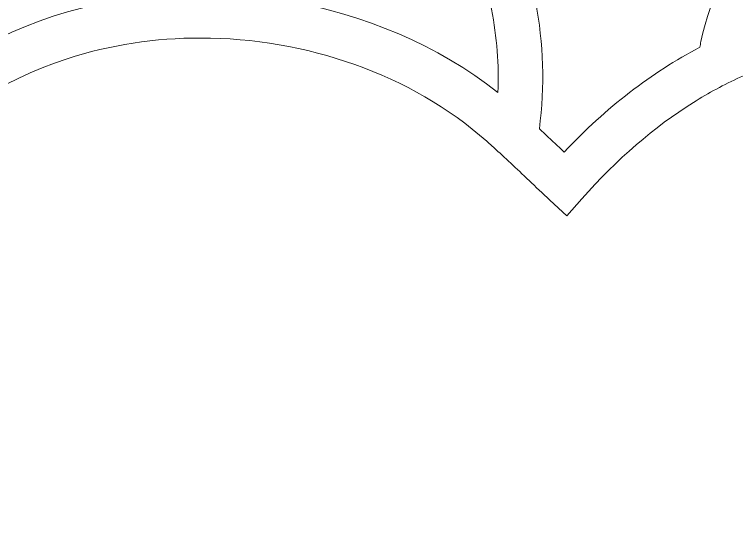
# Model space of a CAD drawing. Extents: x 14 to 2068, y -1996 to -61.
# Drawn here: x 624.1 to 704.8, y -572.7 to -514.2 of the extents above; entities that cross this region are included whole.
import ezdxf

# ---------------------------------------------------------------- set-up
doc = ezdxf.new("R2010")
doc.units = 0
doc.header["$MEASUREMENT"] = 0
doc.layers.add('Layer 1', color=7, linetype='Continuous', lineweight=0)

msp = doc.modelspace()

# ---------------------------------------------------------------- linework, layer by layer
at = {"layer": 'Layer 1'}
for points, knots in [([(795.529, -518.458), (793.979, -510.258), (789.749, -503.528), (783.629, -499.498), (777.519, -495.468), (770.029, -494.288), (761.969, -496.078), (756.839, -497.218), (752.159, -499.848), (748.039, -503.898), (747.379, -503.278), (746.769, -502.708), (746.149, -502.158), (738.969, -495.818), (727.839, -493.618), (718.469, -496.678), (709.359, -499.648), (703.109, -506.928), (700.859, -517.188), (700.809, -517.408), (700.769, -517.618), (700.729, -517.838), (695.309, -520.678), (690.279, -524.558), (685.549, -529.548), (685.299, -529.318), (685.059, -529.078), (684.819, -528.848), (684.109, -528.178), (683.439, -527.548), (682.789, -526.938), (683.419, -522.178), (683.269, -517.448), (682.359, -512.658), (680.379, -502.238), (675.019, -493.678), (667.249, -488.568), (659.499, -483.458), (649.989, -481.958), (639.749, -484.238), (632.909, -485.758), (626.929, -489.178), (621.539, -494.678), (620.479, -493.678), (619.569, -492.808), (618.589, -491.948), (609.469, -483.898), (595.339, -481.108), (583.429, -484.998), (571.889, -488.758), (563.959, -498.008), (561.089, -511.028), (558.339, -523.538), (560.759, -535.888), (568.459, -548.778), (574.999, -559.708), (583.599, -569.248), (594.829, -577.888), (595.739, -583.648), (597.399, -589.448), (599.819, -595.298), (582.039, -596.258), (565.169, -602.168), (550.769, -612.578), (536.109, -623.148), (524.249, -638.118), (516.349, -655.918), (516.349, -655.918), (482.089, -655.918), (482.089, -655.918), (469.289, -655.918), (457.389, -662.288), (450.259, -672.958), (448.159, -676.098), (446.549, -679.508), (445.469, -683.078), (444.389, -686.648), (443.839, -690.378), (443.839, -694.168), (443.839, -701.758), (446.059, -709.098), (450.259, -715.388), (453.069, -719.598), (456.629, -723.138), (460.689, -725.878), (464.759, -728.618), (469.329, -730.558), (474.159, -731.578), (477.499, -746.008), (490.449, -756.798), (505.879, -756.798), (521.009, -756.798), (533.759, -746.428), (537.399, -732.418), (537.399, -732.418), (654.179, -732.428), (654.179, -732.428), (657.819, -746.428), (670.569, -756.798), (685.699, -756.798), (700.829, -756.798), (713.579, -746.428), (717.219, -732.428), (717.219, -732.428), (725.249, -732.428), (725.249, -732.428), (746.339, -732.428), (763.499, -715.268), (763.499, -694.178), (763.499, -694.178), (763.499, -610.448), (763.499, -610.448), (773.839, -593.768), (778.199, -578.248), (776.959, -562.528), (780.669, -558.908), (783.939, -555.078), (786.779, -550.998), (791.819, -543.788), (798.209, -532.568), (795.529, -518.458)], [0, 0, 0, 0, 1, 1, 1, 2, 2, 2, 3, 3, 3, 4, 4, 4, 5, 5, 5, 6, 6, 6, 7, 7, 7, 8, 8, 8, 9, 9, 9, 10, 10, 10, 11, 11, 11, 12, 12, 12, 13, 13, 13, 14, 14, 14, 15, 15, 15, 16, 16, 16, 17, 17, 17, 18, 18, 18, 19, 19, 19, 20, 20, 20, 21, 21, 21, 22, 22, 22, 23, 23, 23, 24, 24, 24, 25, 25, 25, 26, 26, 26, 27, 27, 27, 28, 28, 28, 29, 29, 29, 30, 30, 30, 31, 31, 31, 32, 32, 32, 33, 33, 33, 34, 34, 34, 35, 35, 35, 36, 36, 36, 37, 37, 37, 38, 38, 38, 39, 39, 39, 40, 40, 40, 40]), ([(594.099, -570.888), (585.199, -563.458), (578.209, -555.338), (572.759, -546.218), (565.729, -534.468), (563.509, -523.308), (565.979, -512.108), (568.439, -500.878), (575.189, -492.938), (584.979, -489.748), (588.079, -488.738), (591.359, -488.248), (594.629, -488.248), (602.219, -488.248), (609.809, -490.868), (615.279, -495.698), (616.229, -496.528), (617.139, -497.408), (618.209, -498.418), (618.749, -498.928), (619.319, -499.468), (619.939, -500.048), (619.939, -500.048), (621.819, -501.808), (621.819, -501.808), (621.819, -501.808), (623.519, -499.878), (623.519, -499.878), (628.649, -494.088), (634.309, -490.568), (640.829, -489.118), (649.719, -487.138), (657.899, -488.398), (664.499, -492.738), (671.219, -497.168), (675.699, -504.378), (677.439, -513.588), (678.039, -516.718), (678.279, -519.798), (678.159, -522.878), (664.729, -512.358), (645.109, -508.928), (628.449, -514.368), (611.499, -519.898), (599.839, -533.508), (595.619, -552.688), (594.279, -558.768), (593.769, -564.818), (594.099, -570.888)], [0, 0, 0, 0, 1, 1, 1, 2, 2, 2, 3, 3, 3, 4, 4, 4, 5, 5, 5, 6, 6, 6, 7, 7, 7, 8, 8, 8, 9, 9, 9, 10, 10, 10, 11, 11, 11, 12, 12, 12, 13, 13, 13, 14, 14, 14, 15, 15, 15, 16, 16, 16, 16]), ([(763.499, -600.428), (762.029, -603.238), (760.359, -606.098), (758.499, -609.008), (757.449, -610.658), (756.329, -612.338), (755.149, -614.028), (744.129, -629.808), (729.719, -643.648), (711.449, -655.928), (711.449, -655.928), (659.759, -655.928), (659.759, -655.928), (638.099, -641.378), (622.279, -625.188), (610.879, -606.118), (609.659, -604.078), (608.529, -602.048), (607.499, -600.028), (605.469, -596.038), (603.799, -592.088), (602.499, -588.168), (601.839, -586.178), (601.269, -584.198), (600.799, -582.228), (600.229, -579.858), (599.799, -577.508), (599.509, -575.158), (598.599, -567.998), (598.939, -560.888), (600.499, -553.758), (604.319, -536.388), (614.799, -524.088), (629.999, -519.118), (634.799, -517.548), (639.869, -516.798), (644.939, -516.798), (656.679, -516.798), (668.439, -520.858), (676.919, -528.348), (677.099, -528.508), (677.279, -528.668), (677.459, -528.838), (678.709, -529.958), (679.959, -531.138), (681.369, -532.478), (681.459, -532.568), (681.549, -532.648), (681.649, -532.748), (682.379, -533.428), (683.149, -534.158), (683.969, -534.938), (683.969, -534.938), (685.849, -536.688), (685.849, -536.688), (685.849, -536.688), (687.549, -534.768), (687.549, -534.768), (691.479, -530.338), (695.609, -526.758), (700.009, -524.008), (701.709, -522.948), (703.449, -522.008), (705.239, -521.188), (708.149, -519.848), (711.169, -518.838), (714.329, -518.138), (728.069, -515.078), (740.749, -517.038), (750.989, -523.778), (761.419, -530.648), (768.349, -541.798), (771.049, -556.038), (771.339, -557.548), (771.569, -559.058), (771.749, -560.558), (771.999, -562.658), (772.149, -564.758), (772.179, -566.838), (772.389, -577.898), (769.579, -588.798), (763.499, -600.428)], [0, 0, 0, 0, 1, 1, 1, 2, 2, 2, 3, 3, 3, 4, 4, 4, 5, 5, 5, 6, 6, 6, 7, 7, 7, 8, 8, 8, 9, 9, 9, 10, 10, 10, 11, 11, 11, 12, 12, 12, 13, 13, 13, 14, 14, 14, 15, 15, 15, 16, 16, 16, 17, 17, 17, 18, 18, 18, 19, 19, 19, 20, 20, 20, 21, 21, 21, 22, 22, 22, 23, 23, 23, 24, 24, 24, 25, 25, 25, 26, 26, 26, 27, 27, 27, 27])]:
    msp.add_open_spline(points, degree=3, knots=knots, dxfattribs=at)

doc.saveas('drawing.dxf')
